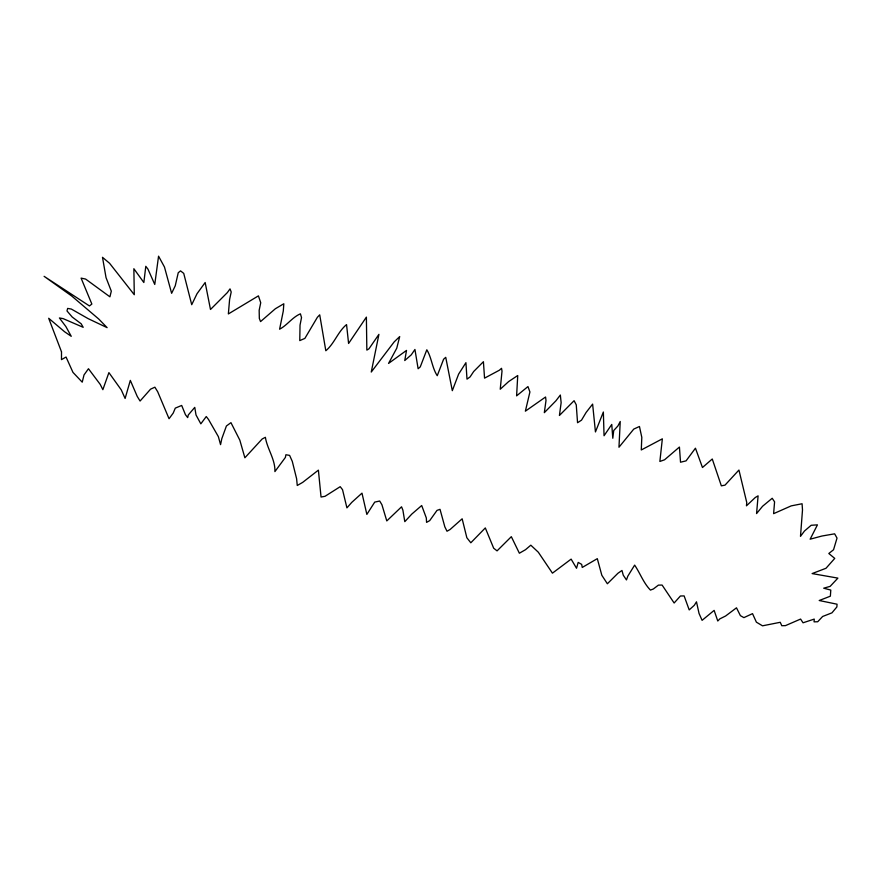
<?xml version="1.0" encoding="UTF-8"?>
<svg xmlns="http://www.w3.org/2000/svg" width="882" height="882" viewBox="0 0 882 882"><rect width="100%" height="100%" fill="white"/><g stroke="black" fill="none" stroke-linecap="round" stroke-linejoin="round"><path stroke-width="1.32" d="M61.508 351.83L61.486 359.635L66.051 357.034L72.952 372.358L82.235 382.171L84.011 374.949L88.465 368.731L100.228 384.409L102.863 389.668L108.905 372.612L121.297 389.932L125.112 398.466L130.327 380.396L137.25 396.437L140.073 401.034L150.557 389.171L154.879 387.187L157.702 391.762L169.046 418.73L173.214 413.085L175.286 408.123L181.681 405.455L185.44 414.672L187.69 417.627L188.274 414.981L194.768 407.363L196.002 414.937L200.831 423.834L206.267 416.536L208.527 419.49L218.372 436.656L220.555 444.638L221.823 438.63L226.409 425.995L230.952 422.654L239.827 440.151L244.876 457.791L262.175 438.982L265.383 437.307C267.202 448.993 275.371 459.39 274.908 471.594L285.382 457.427L285.9 454.748L289.605 455.388L292.284 461.363L296.617 478.761L297.256 485.486L302.658 482.399L318.391 470.139L321.048 497.029L325.028 496.301L340.209 486.677L342.536 489.686L346.924 507.878L351.742 502.398L361.984 493.148L366.857 514.404L374.729 502.101L379.69 501.02L381.917 504.713L386.79 520.92L401.553 506.808L402.898 510.171L404.794 521.67L411.751 514.118L421.695 505.529L426.326 517.966L426.568 522.376L429.688 520.634L437.009 510.38L440.019 509.333L444.837 526.852L446.998 531.24L450.107 529.487L462.157 518.803L466.843 537.733L470.823 542.783L485.309 527.932L493.666 548.196L497.062 550.875L511.328 536.675L519.366 553.223L525.496 549.707L530.81 545.186L538.307 552.209L552.441 573.157L571.128 559.122L576.53 568.251L578.195 562.407L581.69 564.392L582.241 567.457L597.312 558.659L601.833 575.296L607.367 583.763L617.918 573.278L621.964 570.467L623.276 575.218L626.463 579.948L627.819 576.155L634.643 565.119C640.189 573.289 643.485 582.98 650.431 590.091L653.341 589L658.391 585.13L662.106 585.053L674.135 603.001L680.419 595.989L684.123 595.912L689.206 609.914L694.288 605.317L696.482 601.822L699.051 613.486L702.094 620.333L714.133 610.388L717.772 621.005L719.811 618.888L725.621 615.989L736.492 607.819L740.395 615.647L743.901 617.632L752.522 613.64L756.392 622.174L762.522 625.823L780.239 622.295L781.794 625.713L785.465 625.625L800.591 619.065L803.05 622.791L814.251 619.087L814.064 621.843L817.702 621.755L822.619 616.485L831.947 612.847L836.875 606.937L837.051 604.203L819.213 600.51L830.37 596.188L830.789 590.08L823.7 588.195L830.138 586.376L837.9 578.118L812.113 573.576L825.993 568.273L834.747 558.394L828.815 553.499L833.545 549.751L837.018 538.086L834.637 533.831L821.991 536.013L810.139 539.189L817.438 524.856L811.164 525.286L804.483 531.008L800.492 536.366L802.499 509.972L802.08 503.754L791.231 505.871L773.613 513.666L774.583 501.836L772.202 498.275L762.577 506.257L756.569 513.578L758.101 495.838L755.268 497.514L746.459 505.827L746.756 502.531L738.94 470.04L725.004 485.144L721.344 485.839L712.27 459.004L702.469 467.504L695.446 448.199L686.064 460.867L680.529 462.223L679.427 447.053L664.565 459.787L659.868 461.451L662.349 438.828L641.28 449.963L641.809 437.384L639.461 426.491L633.761 429.093L618.966 447.24L620.233 421.497L617.896 425.995L613.729 430.515L612.803 438.255L611.755 424.44L604.049 435.741L603.354 412.015L595.449 431.937L592.616 404.11L586.133 412.434L581.525 420.141L577.556 422.732L576.255 404.827L574.083 400.704L559.431 415.466L561.139 402.666L560.346 395.037L555.947 400.781L544.326 412.666L546.002 400.505L545.572 397.01L525.374 411.166L529.917 391.972L527.954 386.581L516.609 395.853L517.734 375.523L508.66 381.564L500.237 389.227L502.012 371.135L501.527 368.301L499.421 370.197L484.549 378.146L483.413 361.708L473.678 371.509L470.095 376.912L466.997 379.15L465.928 362.678L458.629 374.089L452.312 390.671L445.741 357.331L443.602 359.228L437.24 375.721C432.114 367.86 431.717 357.838 426.822 349.779L420.284 366.857L418.123 368.764L414.937 349.47L411.266 354.84L404.761 360.54L406.503 350.419L388.554 363.417L396.757 348.214L399.7 336.571L394.166 341.907L371.256 372.05L378.918 334.355L368.93 348.853L366.846 350.11L366.383 317.123L348.588 343.473L346.549 324.587C337.839 331.764 334.465 343.517 325.822 350.76L319.714 314.819L317.366 317.311L304.885 338.39L299.77 340.606L300.034 325.127L301.523 317.586L300.409 313.827C292.317 317.255 287.234 325.226 279.605 329.195L283.298 310.96L283.817 303.761L275.36 308.744L260.554 321.588L259.33 318.435L259.165 310.266L260.73 302.747L258.426 295.867L228.361 313.948L229.596 299.505L231.205 292.008L230.015 288.877L227.335 292.615L210.489 309.483L205.164 282.527L197.017 293.728L191.725 304.698L183.732 273.387L180.545 270.884L178.241 272.736L175.242 285.812L171.626 293.309L164.482 267.059L158.562 256.177L154.758 284.456L147.956 269.12L145.795 266.309L143.843 282.516L133.866 268.723L134.285 294.72L109.577 263.277L102.499 257.312L106.038 277.621L111.308 291.159L109.919 296.826L85.62 279.076L81.089 278.106L91.849 304.047L89.457 305.944L44.1 276.331L71.751 296.043L98.729 319.019L107.119 327.641L88.222 318.678L71.343 309.064L67.649 308.413L66.999 310.96L72.225 317.046L81.166 323.782L83.184 327.31L63.129 318.623L59.414 317.972L65.93 326.649L71.255 336.307L64.629 331.786L48.686 318.27L61.508 351.83"/></g></svg>
